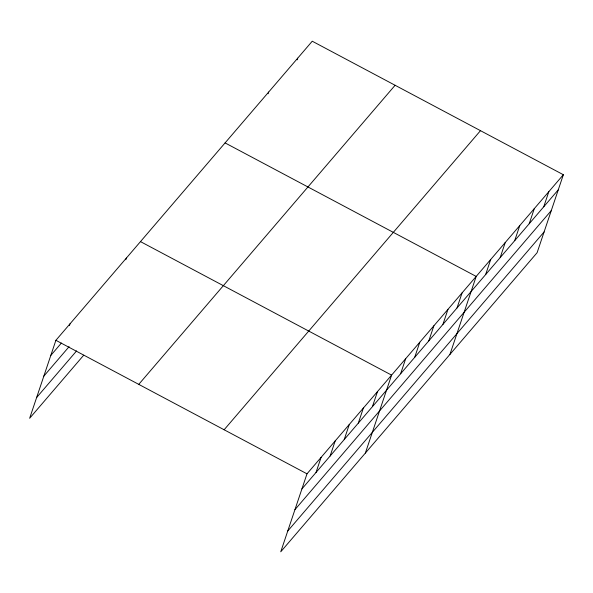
<?xml version="1.0" encoding="UTF-8"?>
<svg xmlns="http://www.w3.org/2000/svg" width="593" height="593" viewBox="0 0 593 593"><rect width="100%" height="100%" fill="white"/><g stroke="black" fill="none" stroke-linecap="round" stroke-linejoin="round"><path stroke-width="0.89" d="M563.35 174.727L306.996 473.829L280.756 551.786L537.11 252.692L563.35 174.727L312.244 41.213L55.89 340.308L29.65 418.273L83.702 355.214M69.425 325.535L69.989 323.86M125.82 259.734L126.383 258.059M268.095 93.738L268.659 92.063M297.152 59.841L297.716 58.158M316.017 472.473L321.095 457.373M330.116 456.017L335.193 440.925M344.214 439.569L349.292 424.477M358.313 423.12L363.39 408.021M372.411 406.672L377.489 391.573M365.355 453.082L391.595 375.124L140.482 241.61M400.609 373.768L405.694 358.676M414.715 357.32L419.792 342.22M428.813 340.871L433.891 325.772M442.912 324.415L447.989 309.324M457.01 307.967L462.088 292.875M449.954 354.384L476.186 276.42L225.081 142.906M485.637 274.566L490.715 259.475M500.166 257.621L505.243 242.522M514.687 240.669L519.772 225.577M529.215 223.724L534.293 208.625M543.744 206.772L548.821 191.68M50.805 355.407L61.383 343.065M43.823 376.155L69.085 346.675M36.633 397.525L76.579 350.915M138.755 384.368L395.108 85.273M224.132 429.769L480.486 130.668M301.911 488.921L558.272 189.827M294.936 509.669L551.29 210.567M287.738 531.039L544.092 231.945M55.89 340.308L306.996 473.829"/></g></svg>
